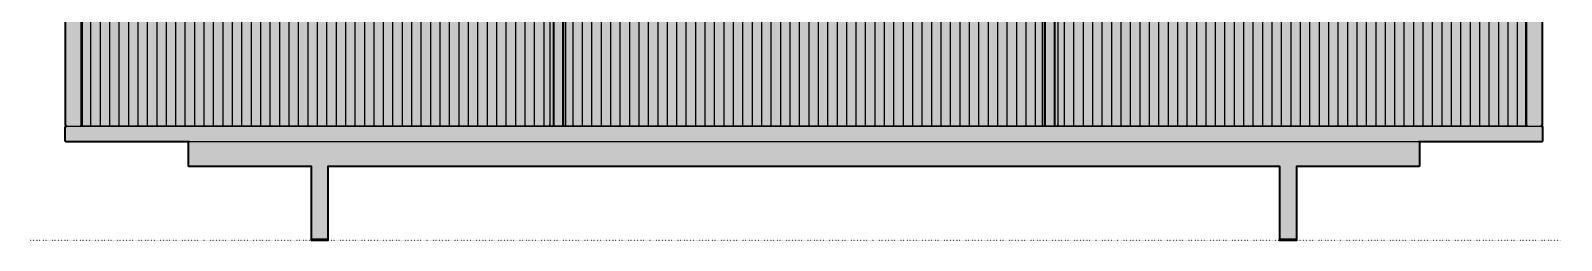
# Model space of a CAD drawing. Header units: millimetres. Extents: x 0 to 2864, y -783 to 510.
# Drawn here: x 0 to 1865, y 0 to 255 of the extents above; entities that cross this region are included whole.
import ezdxf

# ---------------------------------------------------------------- set-up
doc = ezdxf.new("R2010")
doc.units = ezdxf.units.MM
doc.linetypes.add('Dots', pattern=[1, 0, -1])
doc.layers.add('Blocks', color=7, linetype='Continuous')
doc.layers.add('Blocks$Fill', color=7, linetype='Continuous', true_color=0xffffff)
for name, color, linetype, lineweight, true_color in [('Blocks$Inner', 7, 'Continuous', 25, 0x007f00), ('Blocks$Outline', 7, 'Continuous', 35, 0xff3f3f), ('Groud', 7, 'Dots', 25, 0x243775)]:
    doc.layers.add(name, color=color, linetype=linetype, lineweight=lineweight, true_color=true_color)

# ---------------------------------------------------------------- blocks, each defined once
blk = doc.blocks.new('Colour Floor Cabinet L w. glass door Front')
at = {"layer": 'Blocks$Fill'}
blk.add_hatch(color=256, dxfattribs=at).paths.add_polyline_path([(362.2, 1.4), (362.2, 1.4), (362.2, 1.4), (362.2, 1.4), (362.2, 1.4), (362.2, 1.4), (362.2, 1.4), (362.2, 1.4), (362.2, 1.4), (362.2, 1.4), (362.2, 1.4), (362.2, 1.4), (362.2, 1.4), (362.2, 1.4), (362.2, 1.4), (362.2, 1.4), (362.2, 1.4), (362.2, 1.4), (362.2, 1.4), (362.2, 1.4), (362.2, 1.4), (362.2, 1.4), (362.2, 1.4), (362.2, 1.4), (362.2, 1.4), (362.2, 1.4), (362.2, 1.4), (362.2, 1.4), (362.2, 1.4), (362.2, 1.4), (362.2, 1.4), (362.2, 1.4), (362.2, 1.4), (362.2, 1.4), (362.2, 1.4), (362.2, 1.4), (362.2, 1.4), (362.2, 1.4), (362.2, 1.4), (362.2, 1.4), (362.2, 1.4), (362.2, 1.4), (362.2, 1.3), (362.2, -0.1), (360.2, -0.1), (342.2, -0.1), (342.2, 1.3), (342.2, 1.4), (342.2, 1.4), (342.2, 1.4), (342.2, 1.4), (342.2, 1.4), (342.2, 1.4), (342.2, 1.4), (342.2, 1.4), (342.2, 1.4), (342.2, 1.4), (342.2, 1.4), (342.2, 1.4), (342.2, 1.4), (342.2, 1.4), (342.2, 1.4), (342.2, 1.4), (342.2, 1.4), (342.2, 1.4), (342.2, 1.4), (342.2, 1.4), (342.2, 1.4), (342.2, 1.4), (342.2, 1.4), (342.2, 1.4), (342.2, 1.4), (342.2, 1.4), (342.2, 1.4), (342.2, 1.4), (342.2, 1.4), (342.2, 1.4), (342.2, 1.4), (342.2, 1.4), (342.2, 1.4), (342.2, 1.4), (342.2, 1.4), (342.2, 1.4), (342.2, 1.4), (342.2, 1.4), (342.2, 1.4), (342.2, 89.9), (193.2, 89.9), (193.2, 89.9), (193.1, 89.9), (193.1, 89.9), (193.1, 89.9), (193, 89.9), (193, 89.9), (193, 89.9), (192.9, 89.9), (192.9, 89.9), (192.9, 90), (192.8, 90), (192.8, 90), (192.8, 90), (192.7, 90), (192.7, 90), (192.7, 90), (192.7, 90.1), (192.6, 90.1), (192.6, 90.1), (192.6, 90.1), (192.5, 90.1), (192.5, 90.2), (192.5, 90.2), (192.5, 90.2), (192.5, 90.2), (192.4, 90.3), (192.4, 90.3), (192.4, 90.3), (192.4, 90.4), (192.4, 90.4), (192.3, 90.4), (192.3, 90.4), (192.3, 90.5), (192.3, 90.5), (192.3, 90.5), (192.3, 90.6), (192.3, 90.6), (192.2, 90.6), (192.2, 90.7), (192.2, 90.7), (192.2, 90.7), (192.2, 90.8), (192.2, 90.8), (192.2, 90.8), (192.2, 90.9), (192.2, 90.9), (192.2, 118.9), (192.2, 119), (192.2, 119), (192.2, 119), (192.2, 119.1), (192.2, 119.1), (192.2, 119.1), (192.2, 119.2), (192.3, 119.2), (192.3, 119.2), (192.3, 119.3), (192.3, 119.3), (192.3, 119.3), (192.3, 119.4), (192.3, 119.4), (192.4, 119.4), (192.4, 119.4), (192.4, 119.5), (192.4, 119.5), (192.4, 119.5), (192.5, 119.6), (192.5, 119.6), (192.5, 119.6), (192.5, 119.6), (192.5, 119.7), (192.6, 119.7), (192.6, 119.7), (192.6, 119.7), (192.7, 119.7), (192.7, 119.8), (192.7, 119.8), (192.7, 119.8), (192.8, 119.8), (192.8, 119.8), (192.8, 119.8), (192.9, 119.8), (192.9, 119.9), (192.9, 119.9), (193, 119.9), (193, 119.9), (193, 119.9), (193.1, 119.9), (193.1, 119.9), (193.1, 119.9), (193.2, 119.9), (43.7, 119.9), (43.6, 119.9), (43.6, 119.9), (43.5, 119.9), (43.5, 119.9), (43.4, 119.9), (43.4, 119.9), (43.3, 120), (43.3, 120), (43.2, 120), (43.2, 120), (43.1, 120), (43.1, 120), (43, 120.1), (43, 120.1), (42.9, 120.1), (42.9, 120.1), (42.8, 120.2), (42.8, 120.2), (42.8, 120.2), (42.7, 120.3), (42.7, 120.3), (42.6, 120.3), (42.6, 120.4), (42.6, 120.4), (42.5, 120.5), (42.5, 120.5), (42.5, 120.5), (42.5, 120.6), (42.4, 120.6), (42.4, 120.7), (42.4, 120.7), (42.4, 120.8), (42.3, 120.8), (42.3, 120.8), (42.3, 120.9), (42.3, 120.9), (42.3, 121), (42.2, 121), (42.2, 121.1), (42.2, 121.1), (42.2, 121.2), (42.2, 121.2), (42.2, 121.3), (42.2, 121.3), (42.2, 121.4), (42.2, 137.5), (42.2, 137.5), (42.2, 137.6), (42.2, 137.6), (42.2, 137.7), (42.2, 137.7), (42.2, 137.8), (42.3, 137.8), (42.3, 137.9), (42.3, 137.9), (42.3, 138), (42.3, 138), (42.4, 138), (42.4, 138.1), (42.4, 138.1), (42.4, 138.2), (42.5, 138.2), (42.5, 138.3), (42.5, 138.3), (42.5, 138.3), (42.6, 138.4), (42.6, 138.4), (42.6, 138.5), (42.7, 138.5), (42.7, 138.5), (42.8, 138.6), (42.8, 138.6), (42.8, 138.6), (42.9, 138.7), (42.9, 138.7), (43, 138.7), (43, 138.7), (43.1, 138.8), (43.1, 138.8), (43.2, 138.8), (43.2, 138.8), (43.3, 138.8), (43.3, 138.8), (43.4, 138.9), (43.4, 138.9), (43.5, 138.9), (43.5, 138.9), (43.6, 138.9), (43.6, 138.9), (43.7, 138.9), (43.7, 138.9), (44.2, 138.9), (44.1, 138.9), (44, 138.9), (44, 138.9), (43.9, 138.9), (43.9, 138.9), (43.8, 139), (43.8, 139), (43.7, 139), (43.7, 139), (43.6, 139), (43.6, 139), (43.5, 139.1), (43.5, 139.1), (43.4, 139.1), (43.4, 139.1), (43.3, 139.2), (43.3, 139.2), (43.3, 139.2), (43.2, 139.3), (43.2, 139.3), (43.1, 139.3), (43.1, 139.4), (43.1, 139.4), (43, 139.5), (43, 139.5), (43, 139.5), (43, 139.6), (42.9, 139.6), (42.9, 139.7), (42.9, 139.7), (42.9, 139.8), (42.8, 139.8), (42.8, 139.8), (42.8, 139.9), (42.8, 139.9), (42.8, 140), (42.7, 140), (42.7, 140.1), (42.7, 140.1), (42.7, 140.2), (42.7, 140.2), (42.7, 140.3), (42.7, 140.3), (42.7, 140.4), (42.7, 489.5), (42.7, 489.5), (42.7, 489.6), (42.7, 489.6), (42.7, 489.7), (42.7, 489.7), (42.8, 489.8), (42.8, 489.8), (42.8, 489.9), (42.8, 489.9), (42.8, 490), (42.8, 490), (42.9, 490.1), (42.9, 490.1), (42.9, 490.1), (42.9, 490.2), (43, 490.2), (43, 490.3), (43, 490.3), (43.1, 490.4), (43.1, 490.4), (43.1, 490.4), (43.2, 490.5), (43.2, 490.5), (43.2, 490.5), (43.3, 490.6), (43.3, 490.6), (43.4, 490.6), (43.4, 490.7), (43.5, 490.7), (43.5, 490.7), (43.5, 490.7), (43.6, 490.8), (43.6, 490.8), (43.7, 490.8), (43.7, 490.8), (43.8, 490.8), (43.8, 490.9), (43.9, 490.9), (43.9, 490.9), (44, 490.9), (44, 490.9), (44.1, 490.9), (44.2, 490.9), (44.2, 490.9), (43.7, 490.9), (43.6, 490.9), (43.5, 490.9), (43.5, 490.9), (43.4, 490.9), (43.4, 490.9), (43.3, 491), (43.3, 491), (43.2, 491), (43.2, 491), (43.1, 491), (43.1, 491), (43, 491.1), (43, 491.1), (42.9, 491.1), (42.9, 491.1), (42.8, 491.2), (42.8, 491.2), (42.8, 491.2), (42.7, 491.3), (42.7, 491.3), (42.6, 491.3), (42.6, 491.4), (42.6, 491.4), (42.5, 491.5), (42.5, 491.5), (42.5, 491.5), (42.5, 491.6), (42.4, 491.6), (42.4, 491.7), (42.4, 491.7), (42.4, 491.8), (42.3, 491.8), (42.3, 491.8), (42.3, 491.9), (42.3, 491.9), (42.3, 492), (42.2, 492), (42.2, 492.1), (42.2, 492.1), (42.2, 492.2), (42.2, 492.2), (42.2, 492.3), (42.2, 492.3), (42.2, 492.4), (42.2, 508.5), (42.2, 508.5), (42.2, 508.6), (42.2, 508.6), (42.2, 508.7), (42.2, 508.7), (42.2, 508.8), (42.3, 508.8), (42.3, 508.9), (42.3, 508.9), (42.3, 509), (42.3, 509), (42.4, 509), (42.4, 509.1), (42.4, 509.1), (42.4, 509.2), (42.5, 509.2), (42.5, 509.3), (42.5, 509.3), (42.5, 509.3), (42.6, 509.4), (42.6, 509.4), (42.6, 509.5), (42.7, 509.5), (42.7, 509.5), (42.8, 509.6), (42.8, 509.6), (42.8, 509.6), (42.9, 509.7), (42.9, 509.7), (43, 509.7), (43, 509.7), (43.1, 509.8), (43.1, 509.8), (43.2, 509.8), (43.2, 509.8), (43.3, 509.8), (43.3, 509.8), (43.4, 509.9), (43.4, 509.9), (43.5, 509.9), (43.5, 509.9), (43.6, 509.9), (43.6, 509.9), (43.7, 509.9), (43.7, 509.9), (1840.8, 509.9), (1840.8, 509.9), (1840.9, 509.9), (1840.9, 509.9), (1841, 509.9), (1841, 509.9), (1841.1, 509.9), (1841.1, 509.8), (1841.2, 509.8), (1841.2, 509.8), (1841.3, 509.8), (1841.3, 509.8), (1841.3, 509.8), (1841.4, 509.7), (1841.4, 509.7), (1841.5, 509.7), (1841.5, 509.7), (1841.6, 509.6), (1841.6, 509.6), (1841.7, 509.6), (1841.7, 509.5), (1841.7, 509.5), (1841.8, 509.5), (1841.8, 509.4), (1841.8, 509.4), (1841.9, 509.3), (1841.9, 509.3), (1841.9, 509.3), (1842, 509.2), (1842, 509.2), (1842, 509.1), (1842, 509.1), (1842.1, 509), (1842.1, 509), (1842.1, 509), (1842.1, 508.9), (1842.1, 508.9), (1842.2, 508.8), (1842.2, 508.8), (1842.2, 508.7), (1842.2, 508.7), (1842.2, 508.6), (1842.2, 508.6), (1842.2, 508.5), (1842.2, 508.5), (1842.2, 508.4), (1842.2, 492.3), (1842.2, 492.3), (1842.2, 492.2), (1842.2, 492.2), (1842.2, 492.1), (1842.2, 492.1), (1842.2, 492), (1842.2, 492), (1842.1, 491.9), (1842.1, 491.9), (1842.1, 491.8), (1842.1, 491.8), (1842.1, 491.8), (1842, 491.7), (1842, 491.7), (1842, 491.6), (1842, 491.6), (1841.9, 491.5), (1841.9, 491.5), (1841.9, 491.5), (1841.8, 491.4), (1841.8, 491.4), (1841.8, 491.3), (1841.7, 491.3), (1841.7, 491.3), (1841.7, 491.2), (1841.6, 491.2), (1841.6, 491.2), (1841.5, 491.1), (1841.5, 491.1), (1841.4, 491.1), (1841.4, 491.1), (1841.3, 491), (1841.3, 491), (1841.3, 491), (1841.2, 491), (1841.2, 491), (1841.1, 491), (1841.1, 490.9), (1841, 490.9), (1841, 490.9), (1840.9, 490.9), (1840.9, 490.9), (1840.8, 490.9), (1840.8, 490.9), (1840.7, 490.9), (1840.3, 490.9), (1840.3, 490.9), (1840.3, 490.9), (1840.4, 490.9), (1840.4, 490.9), (1840.5, 490.9), (1840.5, 490.9), (1840.6, 490.9), (1840.6, 490.8), (1840.7, 490.8), (1840.7, 490.8), (1840.8, 490.8), (1840.8, 490.8), (1840.8, 490.8), (1840.9, 490.7), (1840.9, 490.7), (1841, 490.7), (1841, 490.7), (1841.1, 490.6), (1841.1, 490.6), (1841.2, 490.6), (1841.2, 490.5), (1841.2, 490.5), (1841.3, 490.5), (1841.3, 490.4), (1841.3, 490.4), (1841.4, 490.3), (1841.4, 490.3), (1841.4, 490.3), (1841.5, 490.2), (1841.5, 490.2), (1841.5, 490.1), (1841.5, 490.1), (1841.6, 490), (1841.6, 490), (1841.6, 490), (1841.6, 489.9), (1841.6, 489.9), (1841.7, 489.8), (1841.7, 489.8), (1841.7, 489.7), (1841.7, 489.7), (1841.7, 489.6), (1841.7, 489.6), (1841.7, 489.5), (1841.7, 489.5), (1841.7, 489.4), (1841.7, 140.3), (1841.7, 140.3), (1841.7, 140.2), (1841.7, 140.2), (1841.7, 140.1), (1841.7, 140.1), (1841.7, 140), (1841.7, 140), (1841.6, 139.9), (1841.6, 139.9), (1841.6, 139.8), (1841.6, 139.8), (1841.6, 139.8), (1841.5, 139.7), (1841.5, 139.7), (1841.5, 139.6), (1841.5, 139.6), (1841.4, 139.5), (1841.4, 139.5), (1841.4, 139.5), (1841.3, 139.4), (1841.3, 139.4), (1841.3, 139.3), (1841.2, 139.3), (1841.2, 139.3), (1841.2, 139.2), (1841.1, 139.2), (1841.1, 139.2), (1841, 139.1), (1841, 139.1), (1840.9, 139.1), (1840.9, 139.1), (1840.8, 139), (1840.8, 139), (1840.8, 139), (1840.7, 139), (1840.7, 139), (1840.6, 139), (1840.6, 138.9), (1840.5, 138.9), (1840.5, 138.9), (1840.4, 138.9), (1840.4, 138.9), (1840.3, 138.9), (1840.3, 138.9), (1840.3, 138.9), (1840.8, 138.9), (1840.9, 138.9), (1840.9, 138.9), (1841, 138.9), (1841, 138.9), (1841.1, 138.9), (1841.1, 138.8), (1841.2, 138.8), (1841.2, 138.8), (1841.3, 138.8), (1841.3, 138.8), (1841.3, 138.8), (1841.4, 138.7), (1841.4, 138.7), (1841.5, 138.7), (1841.5, 138.7), (1841.6, 138.6), (1841.6, 138.6), (1841.7, 138.6), (1841.7, 138.5), (1841.7, 138.5), (1841.8, 138.5), (1841.8, 138.4), (1841.8, 138.4), (1841.9, 138.3), (1841.9, 138.3), (1841.9, 138.3), (1842, 138.2), (1842, 138.2), (1842, 138.1), (1842, 138.1), (1842.1, 138), (1842.1, 138), (1842.1, 138), (1842.1, 137.9), (1842.1, 137.9), (1842.2, 137.8), (1842.2, 137.8), (1842.2, 137.7), (1842.2, 137.7), (1842.2, 137.6), (1842.2, 137.6), (1842.2, 137.5), (1842.2, 137.5), (1842.2, 137.4), (1842.2, 121.3), (1842.2, 121.3), (1842.2, 121.2), (1842.2, 121.2), (1842.2, 121.1), (1842.2, 121.1), (1842.2, 121), (1842.2, 121), (1842.1, 120.9), (1842.1, 120.9), (1842.1, 120.8), (1842.1, 120.8), (1842.1, 120.8), (1842, 120.7), (1842, 120.7), (1842, 120.6), (1842, 120.6), (1841.9, 120.5), (1841.9, 120.5), (1841.9, 120.5), (1841.8, 120.4), (1841.8, 120.4), (1841.8, 120.3), (1841.7, 120.3), (1841.7, 120.3), (1841.7, 120.2), (1841.6, 120.2), (1841.6, 120.2), (1841.5, 120.1), (1841.5, 120.1), (1841.4, 120.1), (1841.4, 120.1), (1841.3, 120), (1841.3, 120), (1841.3, 120), (1841.2, 120), (1841.2, 120), (1841.1, 120), (1841.1, 119.9), (1841, 119.9), (1841, 119.9), (1840.9, 119.9), (1840.9, 119.9), (1840.8, 119.9), (1840.8, 119.9), (1840.7, 119.9), (1691.2, 119.9), (1691.3, 119.9), (1691.3, 119.9), (1691.4, 119.9), (1691.4, 119.9), (1691.4, 119.9), (1691.5, 119.9), (1691.5, 119.9), (1691.5, 119.8), (1691.6, 119.8), (1691.6, 119.8), (1691.6, 119.8), (1691.7, 119.8), (1691.7, 119.8), (1691.7, 119.8), (1691.8, 119.7), (1691.8, 119.7), (1691.8, 119.7), (1691.8, 119.7), (1691.9, 119.7), (1691.9, 119.6), (1691.9, 119.6), (1691.9, 119.6), (1692, 119.6), (1692, 119.5), (1692, 119.5), (1692, 119.5), (1692, 119.4), (1692.1, 119.4), (1692.1, 119.4), (1692.1, 119.4), (1692.1, 119.3), (1692.1, 119.3), (1692.1, 119.3), (1692.1, 119.2), (1692.2, 119.2), (1692.2, 119.2), (1692.2, 119.1), (1692.2, 119.1), (1692.2, 119.1), (1692.2, 119), (1692.2, 119), (1692.2, 119), (1692.2, 118.9), (1692.2, 118.9), (1692.2, 90.9), (1692.2, 90.8), (1692.2, 90.8), (1692.2, 90.8), (1692.2, 90.7), (1692.2, 90.7), (1692.2, 90.7), (1692.2, 90.6), (1692.2, 90.6), (1692.1, 90.6), (1692.1, 90.5), (1692.1, 90.5), (1692.1, 90.5), (1692.1, 90.4), (1692.1, 90.4), (1692.1, 90.4), (1692, 90.4), (1692, 90.3), (1692, 90.3), (1692, 90.3), (1692, 90.2), (1691.9, 90.2), (1691.9, 90.2), (1691.9, 90.2), (1691.9, 90.1), (1691.8, 90.1), (1691.8, 90.1), (1691.8, 90.1), (1691.8, 90.1), (1691.7, 90), (1691.7, 90), (1691.7, 90), (1691.6, 90), (1691.6, 90), (1691.6, 90), (1691.5, 90), (1691.5, 89.9), (1691.5, 89.9), (1691.4, 89.9), (1691.4, 89.9), (1691.4, 89.9), (1691.3, 89.9), (1691.3, 89.9), (1691.3, 89.9), (1691.2, 89.9), (1691.2, 89.9), (1542.2, 89.9), (1542.2, 1.4), (1542.2, 1.4), (1542.2, 1.4), (1542.2, 1.4), (1542.2, 1.4), (1542.2, 1.4), (1542.2, 1.4), (1542.2, 1.4), (1542.2, 1.4), (1542.2, 1.4), (1542.2, 1.4), (1542.2, 1.4), (1542.2, 1.4), (1542.2, 1.4), (1542.2, 1.4), (1542.2, 1.4), (1542.2, 1.4), (1542.2, 1.4), (1542.2, 1.4), (1542.2, 1.4), (1542.2, 1.4), (1542.2, 1.4), (1542.2, 1.4), (1542.2, 1.4), (1542.2, 1.4), (1542.2, 1.4), (1542.2, 1.4), (1542.2, 1.4), (1542.2, 1.4), (1542.2, 1.4), (1542.2, 1.4), (1542.2, 1.4), (1542.2, 1.4), (1542.2, 1.4), (1542.2, 1.4), (1542.2, 1.4), (1542.2, 1.4), (1542.2, 1.4), (1542.2, 1.4), (1542.2, 1.4), (1542.2, 1.4), (1542.2, 1.4), (1542.2, 1.4), (1542.2, 1.3), (1542.2, -0.1), (1540.2, -0.1), (1522.2, -0.1), (1522.2, 1.3), (1522.2, 1.4), (1522.2, 1.4), (1522.2, 1.4), (1522.2, 1.4), (1522.2, 1.4), (1522.2, 1.4), (1522.2, 1.4), (1522.2, 1.4), (1522.2, 1.4), (1522.2, 1.4), (1522.2, 1.4), (1522.2, 1.4), (1522.2, 1.4), (1522.2, 1.4), (1522.2, 1.4), (1522.2, 1.4), (1522.2, 1.4), (1522.2, 1.4), (1522.2, 1.4), (1522.2, 1.4), (1522.2, 1.4), (1522.2, 1.4), (1522.2, 1.4), (1522.2, 1.4), (1522.2, 1.4), (1522.2, 1.4), (1522.2, 1.4), (1522.2, 1.4), (1522.2, 1.4), (1522.2, 1.4), (1522.2, 1.4), (1522.2, 1.4), (1522.2, 1.4), (1522.2, 1.4), (1522.2, 1.4), (1522.2, 1.4), (1522.2, 1.4), (1522.2, 1.4), (1522.2, 1.4), (1522.2, 89.9), (362.2, 89.9), (362.2, 1.4)], flags=0)
at = {"layer": 'Blocks$Inner'}
for p, q in [((73.1, 490.9), (73.1, 138.9)), ((84.6, 490.9), (84.6, 138.9)), ((96.1, 490.9), (96.1, 138.9)), ((107.6, 490.9), (107.6, 138.9)), ((119.1, 490.9), (119.1, 138.9)), ((130.6, 490.9), (130.6, 138.9)), ((142.1, 490.9), (142.1, 138.9)), ((153.6, 490.9), (153.6, 138.9)), ((165.1, 490.9), (165.1, 138.9)), ((176.6, 490.9), (176.6, 138.9)), ((188.1, 490.9), (188.1, 138.9)), ((199.6, 490.9), (199.6, 138.9)), ((211.1, 490.9), (211.1, 138.9)), ((222.6, 490.9), (222.6, 138.9)), ((234.1, 490.9), (234.1, 138.9)), ((245.6, 490.9), (245.6, 138.9)), ((257.1, 490.9), (257.1, 138.9)), ((268.6, 490.9), (268.6, 138.9)), ((280.1, 490.9), (280.1, 138.9)), ((291.6, 490.9), (291.6, 138.9)), ((303.1, 490.9), (303.1, 138.9)), ((314.6, 490.9), (314.6, 138.9)), ((326.1, 490.9), (326.1, 138.9)), ((337.6, 490.9), (337.6, 138.9)), ((349.1, 490.9), (349.1, 138.9)), ((360.6, 490.9), (360.6, 138.9)), ((372.1, 490.9), (372.1, 138.9)), ((383.6, 490.9), (383.6, 138.9)), ((395.1, 490.9), (395.1, 138.9)), ((406.6, 490.9), (406.6, 138.9)), ((418.1, 490.9), (418.1, 138.9)), ((429.6, 490.9), (429.6, 138.9)), ((441.1, 490.9), (441.1, 138.9)), ((452.6, 490.9), (452.6, 138.9)), ((464.1, 490.9), (464.1, 138.9)), ((475.6, 490.9), (475.6, 138.9)), ((487.1, 490.9), (487.1, 138.9)), ((498.6, 490.9), (498.6, 138.9)), ((510.1, 490.9), (510.1, 138.9)), ((521.6, 490.9), (521.6, 138.9)), ((533.1, 490.9), (533.1, 138.9)), ((544.6, 490.9), (544.6, 138.9)), ((556.1, 490.9), (556.1, 138.9)), ((567.6, 490.9), (567.6, 138.9)), ((579.1, 490.9), (579.1, 138.9)), ((590.6, 490.9), (590.6, 138.9)), ((602.1, 490.9), (602.1, 138.9)), ((613.6, 490.9), (613.6, 138.9)), ((625.1, 490.9), (625.1, 138.9)), ((632.7, 488.9), (632.7, 140.9)), ((636.6, 490.9), (636.6, 138.9)), ((637.5, 490.9), (637.5, 138.9)), ((648.1, 490.9), (648.1, 138.9)), ((649, 490.9), (649, 138.9)), ((660.5, 490.9), (660.5, 138.9)), ((672, 490.9), (672, 138.9)), ((683.5, 490.9), (683.5, 138.9)), ((695, 490.9), (695, 138.9)), ((706.5, 490.9), (706.5, 138.9)), ((718, 490.9), (718, 138.9)), ((729.5, 490.9), (729.5, 138.9)), ((741, 490.9), (741, 138.9)), ((752.5, 490.9), (752.5, 138.9)), ((764, 490.9), (764, 138.9)), ((775.5, 490.9), (775.5, 138.9)), ((787, 490.9), (787, 138.9)), ((798.5, 490.9), (798.5, 138.9)), ((810, 490.9), (810, 138.9)), ((821.5, 490.9), (821.5, 138.9)), ((833, 490.9), (833, 138.9)), ((844.5, 490.9), (844.5, 138.9)), ((856, 490.9), (856, 138.9)), ((867.5, 490.9), (867.5, 138.9)), ((879, 490.9), (879, 138.9)), ((890.5, 490.9), (890.5, 138.9)), ((902, 490.9), (902, 138.9)), ((913.5, 490.9), (913.5, 138.9)), ((925, 490.9), (925, 138.9)), ((936.5, 490.9), (936.5, 138.9)), ((948, 490.9), (948, 138.9)), ((959.5, 490.9), (959.5, 138.9)), ((971, 490.9), (971, 138.9)), ((982.5, 490.9), (982.5, 138.9)), ((994, 490.9), (994, 138.9)), ((1005.5, 490.9), (1005.5, 138.9)), ((1017, 490.9), (1017, 138.9)), ((1028.5, 490.9), (1028.5, 138.9)), ((1040, 490.9), (1040, 138.9)), ((1051.5, 490.9), (1051.5, 138.9)), ((1063, 490.9), (1063, 138.9)), ((1074.5, 490.9), (1074.5, 138.9)), ((1086, 490.9), (1086, 138.9)), ((1097.5, 490.9), (1097.5, 138.9)), ((1109, 490.9), (1109, 138.9)), ((1120.5, 490.9), (1120.5, 138.9)), ((1132, 490.9), (1132, 138.9)), ((1143.5, 490.9), (1143.5, 138.9)), ((1155, 490.9), (1155, 138.9)), ((1166.5, 490.9), (1166.5, 138.9)), ((1178, 490.9), (1178, 138.9)), ((1189.5, 490.9), (1189.5, 138.9)), ((1201, 490.9), (1201, 138.9)), ((1212.5, 490.9), (1212.5, 138.9)), ((1224, 490.9), (1224, 138.9)), ((1235.5, 490.9), (1235.5, 138.9)), ((1236.3, 490.9), (1236.3, 138.9)), ((1247, 490.9), (1247, 138.9)), ((1247.8, 490.9), (1247.8, 138.9)), ((1251.7, 488.9), (1251.7, 140.9)), ((1259.3, 490.9), (1259.3, 138.9)), ((1270.8, 490.9), (1270.8, 138.9)), ((1282.3, 490.9), (1282.3, 138.9)), ((1293.8, 490.9), (1293.8, 138.9)), ((1305.3, 490.9), (1305.3, 138.9)), ((1316.8, 490.9), (1316.8, 138.9)), ((1328.3, 490.9), (1328.3, 138.9)), ((1339.8, 490.9), (1339.8, 138.9)), ((1351.3, 490.9), (1351.3, 138.9)), ((1362.8, 490.9), (1362.8, 138.9)), ((1374.3, 490.9), (1374.3, 138.9)), ((1385.8, 490.9), (1385.8, 138.9)), ((1397.3, 490.9), (1397.3, 138.9)), ((1408.8, 490.9), (1408.8, 138.9)), ((1420.3, 490.9), (1420.3, 138.9)), ((1431.8, 490.9), (1431.8, 138.9)), ((1443.3, 490.9), (1443.3, 138.9)), ((1454.8, 490.9), (1454.8, 138.9)), ((1466.3, 490.9), (1466.3, 138.9)), ((1477.8, 490.9), (1477.8, 138.9)), ((1489.3, 490.9), (1489.3, 138.9)), ((1500.8, 490.9), (1500.8, 138.9)), ((1512.3, 490.9), (1512.3, 138.9)), ((1523.8, 490.9), (1523.8, 138.9)), ((1535.3, 490.9), (1535.3, 138.9)), ((1546.8, 490.9), (1546.8, 138.9)), ((1558.3, 490.9), (1558.3, 138.9)), ((1569.8, 490.9), (1569.8, 138.9)), ((1581.3, 490.9), (1581.3, 138.9)), ((1592.8, 490.9), (1592.8, 138.9)), ((1604.3, 490.9), (1604.3, 138.9)), ((1615.8, 490.9), (1615.8, 138.9)), ((1627.3, 490.9), (1627.3, 138.9)), ((1638.8, 490.9), (1638.8, 138.9)), ((1650.3, 490.9), (1650.3, 138.9)), ((1661.8, 490.9), (1661.8, 138.9)), ((1673.3, 490.9), (1673.3, 138.9)), ((1684.8, 490.9), (1684.8, 138.9)), ((1696.3, 490.9), (1696.3, 138.9)), ((1707.8, 490.9), (1707.8, 138.9)), ((1719.3, 490.9), (1719.3, 138.9)), ((1730.8, 490.9), (1730.8, 138.9)), ((1742.3, 490.9), (1742.3, 138.9)), ((1753.8, 490.9), (1753.8, 138.9)), ((1765.3, 490.9), (1765.3, 138.9)), ((1776.8, 490.9), (1776.8, 138.9)), ((1788.3, 490.9), (1788.3, 138.9)), ((1799.8, 490.9), (1799.8, 138.9)), ((1811.3, 490.9), (1811.3, 138.9)), ((61.7, 138.9), (61.7, 140.4))]:
    blk.add_line(p, q, dxfattribs=at)
for points in [[(44.2, 138.9), (44.2, 138.9), (44.1, 138.9), (44.1, 138.9), (44, 138.9), (44, 138.9), (43.9, 138.9), (43.9, 138.9), (43.8, 139), (43.8, 139), (43.7, 139), (43.7, 139), (43.6, 139), (43.6, 139), (43.5, 139.1), (43.5, 139.1), (43.4, 139.1), (43.4, 139.1), (43.3, 139.2), (43.3, 139.2), (43.3, 139.2), (43.2, 139.3), (43.2, 139.3), (43.1, 139.3), (43.1, 139.4), (43.1, 139.4), (43, 139.5), (43, 139.5), (43, 139.5), (43, 139.6), (42.9, 139.6), (42.9, 139.7), (42.9, 139.7), (42.9, 139.8), (42.8, 139.8), (42.8, 139.8), (42.8, 139.9), (42.8, 139.9), (42.8, 140), (42.7, 140), (42.7, 140.1), (42.7, 140.1), (42.7, 140.2), (42.7, 140.2), (42.7, 140.3), (42.7, 140.3), (42.7, 140.4), (42.7, 489.4)], [(1822.7, 489.4), (1822.7, 138.9)], [(1822.3, 138.9), (1822.4, 139.1), (1822.4, 139.2), (1822.5, 139.4), (1822.5, 139.5), (1822.6, 139.7), (1822.6, 139.9), (1822.6, 140), (1822.7, 140.2), (1822.7, 140.4), (1822.7, 140.6), (1822.7, 140.7), (1822.7, 140.9), (1822.7, 140.7), (1822.7, 140.6), (1822.7, 140.4), (1822.7, 140.2), (1822.6, 140), (1822.6, 139.9), (1822.6, 139.7), (1822.5, 139.5), (1822.5, 139.4), (1822.4, 139.2), (1822.4, 139.1), (1822.3, 138.9), (62.1, 138.9), (62.1, 139.1), (62, 139.2), (61.9, 139.4), (61.9, 139.5), (61.8, 139.7), (61.8, 139.9), (61.8, 140), (61.8, 140.2), (61.7, 140.4), (61.7, 140.6), (61.7, 140.7), (61.7, 140.9), (61.7, 489.4)], [(61.7, 489.4), (61.7, 140.4), (61.7, 140.3), (61.7, 140.3), (61.7, 140.2), (61.7, 140.2), (61.7, 140.1), (61.7, 140.1), (61.7, 140), (61.7, 140), (61.6, 139.9), (61.6, 139.9), (61.6, 139.8), (61.6, 139.8), (61.6, 139.8), (61.5, 139.7), (61.5, 139.7), (61.5, 139.6), (61.5, 139.6), (61.4, 139.5), (61.4, 139.5), (61.4, 139.5), (61.3, 139.4), (61.3, 139.4), (61.3, 139.3), (61.2, 139.3), (61.2, 139.3), (61.2, 139.2), (61.1, 139.2), (61.1, 139.2), (61, 139.1), (61, 139.1), (60.9, 139.1), (60.9, 139.1), (60.8, 139), (60.8, 139), (60.8, 139), (60.7, 139), (60.7, 139), (60.6, 139), (60.6, 138.9), (60.5, 138.9), (60.5, 138.9), (60.4, 138.9), (60.4, 138.9), (60.3, 138.9), (60.3, 138.9), (60.2, 138.9)], [(651.7, 488.9), (651.7, 140.9), (651.7, 140.7), (651.7, 140.6), (651.7, 140.4), (651.7, 140.2), (651.6, 140), (651.6, 139.9), (651.6, 139.7), (651.5, 139.5), (651.5, 139.4), (651.4, 139.2), (651.4, 139.1), (651.3, 138.9), (651.4, 139.1), (651.4, 139.2), (651.5, 139.4), (651.5, 139.5), (651.6, 139.7), (651.6, 139.9), (651.6, 140), (651.7, 140.2), (651.7, 140.4), (651.7, 140.6), (651.7, 140.7), (651.7, 140.9)], [(1232.7, 488.9), (1232.7, 140.9), (1232.7, 140.7), (1232.7, 140.6), (1232.7, 140.4), (1232.8, 140.2), (1232.8, 140), (1232.8, 139.9), (1232.9, 139.7), (1232.9, 139.5), (1232.9, 139.4), (1233, 139.2), (1233.1, 139.1), (1233.1, 138.9), (1233.1, 139.1), (1233, 139.2), (1232.9, 139.4), (1232.9, 139.5), (1232.9, 139.7), (1232.8, 139.9), (1232.8, 140), (1232.8, 140.2), (1232.7, 140.4), (1232.7, 140.6), (1232.7, 140.7), (1232.7, 140.9)], [(1824.2, 138.9), (1824.2, 138.9), (1824.1, 138.9), (1824.1, 138.9), (1824, 138.9), (1824, 138.9), (1823.9, 138.9), (1823.9, 138.9), (1823.8, 139), (1823.8, 139), (1823.7, 139), (1823.7, 139), (1823.6, 139), (1823.6, 139), (1823.5, 139.1), (1823.5, 139.1), (1823.4, 139.1), (1823.4, 139.1), (1823.3, 139.2), (1823.3, 139.2), (1823.3, 139.2), (1823.2, 139.3), (1823.2, 139.3), (1823.1, 139.3), (1823.1, 139.4), (1823.1, 139.4), (1823, 139.5), (1823, 139.5), (1823, 139.5), (1823, 139.6), (1822.9, 139.6), (1822.9, 139.7), (1822.9, 139.7), (1822.9, 139.8), (1822.8, 139.8), (1822.8, 139.8), (1822.8, 139.9), (1822.8, 139.9), (1822.8, 140), (1822.7, 140), (1822.7, 140.1), (1822.7, 140.1), (1822.7, 140.2), (1822.7, 140.2), (1822.7, 140.3), (1822.7, 140.3), (1822.7, 140.4), (1822.7, 489.4)], [(1841.7, 489.4), (1841.7, 140.4), (1841.7, 140.3), (1841.7, 140.3), (1841.7, 140.2), (1841.7, 140.2), (1841.7, 140.1), (1841.7, 140.1), (1841.7, 140), (1841.7, 140), (1841.6, 139.9), (1841.6, 139.9), (1841.6, 139.8), (1841.6, 139.8), (1841.6, 139.8), (1841.5, 139.7), (1841.5, 139.7), (1841.5, 139.6), (1841.5, 139.6), (1841.4, 139.5), (1841.4, 139.5), (1841.4, 139.5), (1841.3, 139.4), (1841.3, 139.4), (1841.3, 139.3), (1841.2, 139.3), (1841.2, 139.3), (1841.2, 139.2), (1841.1, 139.2), (1841.1, 139.2), (1841, 139.1), (1841, 139.1), (1840.9, 139.1), (1840.9, 139.1), (1840.8, 139), (1840.8, 139), (1840.8, 139), (1840.7, 139), (1840.7, 139), (1840.6, 139), (1840.6, 138.9), (1840.5, 138.9), (1840.5, 138.9), (1840.4, 138.9), (1840.4, 138.9), (1840.3, 138.9), (1840.3, 138.9), (1840.2, 138.9)], [(62.1, 138.9), (62.1, 139.1), (62, 139.2), (61.9, 139.4), (61.9, 139.5), (61.8, 139.7), (61.8, 139.9), (61.8, 140), (61.8, 140.2), (61.7, 140.4), (61.7, 140.6), (61.7, 140.7), (61.7, 140.9)], [(1691.2, 119.9), (1691.2, 119.9), (1691.3, 119.9), (1691.3, 119.9), (1691.3, 119.9), (1691.4, 119.9), (1691.4, 119.9), (1691.4, 119.9), (1691.5, 119.9), (1691.5, 119.9), (1691.5, 119.8), (1691.6, 119.8), (1691.6, 119.8), (1691.6, 119.8), (1691.7, 119.8), (1691.7, 119.8), (1691.7, 119.8), (1691.8, 119.7), (1691.8, 119.7), (1691.8, 119.7), (1691.8, 119.7), (1691.9, 119.7), (1691.9, 119.6), (1691.9, 119.6), (1691.9, 119.6), (1692, 119.6), (1692, 119.5), (1692, 119.5), (1692, 119.5), (1692, 119.4), (1692.1, 119.4), (1692.1, 119.4), (1692.1, 119.4), (1692.1, 119.3), (1692.1, 119.3), (1692.1, 119.3), (1692.1, 119.2), (1692.2, 119.2), (1692.2, 119.2), (1692.2, 119.1), (1692.2, 119.1), (1692.2, 119.1), (1692.2, 119), (1692.2, 119), (1692.2, 119), (1692.2, 118.9), (1692.2, 118.9), (1692.2, 117.9), (1692.2, 91.9), (1692.2, 90.9), (1692.2, 90.9), (1692.2, 90.8), (1692.2, 90.8), (1692.2, 90.8), (1692.2, 90.7), (1692.2, 90.7), (1692.2, 90.7), (1692.2, 90.6), (1692.2, 90.6), (1692.1, 90.6), (1692.1, 90.5), (1692.1, 90.5), (1692.1, 90.5), (1692.1, 90.4), (1692.1, 90.4), (1692.1, 90.4), (1692, 90.4), (1692, 90.3), (1692, 90.3), (1692, 90.3), (1692, 90.2), (1691.9, 90.2), (1691.9, 90.2), (1691.9, 90.2), (1691.9, 90.1), (1691.8, 90.1), (1691.8, 90.1), (1691.8, 90.1), (1691.8, 90.1), (1691.7, 90), (1691.7, 90), (1691.7, 90), (1691.6, 90), (1691.6, 90), (1691.6, 90), (1691.5, 90), (1691.5, 89.9), (1691.5, 89.9), (1691.4, 89.9), (1691.4, 89.9), (1691.4, 89.9), (1691.3, 89.9), (1691.3, 89.9), (1691.3, 89.9), (1691.2, 89.9), (1691.2, 89.9), (1542.2, 89.9), (1542.2, 1.4), (1540.2, 1.4), (1524.2, 1.4), (1522.2, 1.4), (1522.2, 89.9), (362.2, 89.9), (362.2, 1.4), (360.2, 1.4), (344.2, 1.4), (342.2, 1.4), (342.2, 89.9), (193.2, 89.9), (193.2, 89.9), (193.1, 89.9), (193.1, 89.9), (193.1, 89.9), (193, 89.9), (193, 89.9), (193, 89.9), (192.9, 89.9), (192.9, 89.9), (192.9, 90), (192.8, 90), (192.8, 90), (192.8, 90), (192.7, 90), (192.7, 90), (192.7, 90), (192.7, 90.1), (192.6, 90.1), (192.6, 90.1), (192.6, 90.1), (192.5, 90.1), (192.5, 90.2), (192.5, 90.2), (192.5, 90.2), (192.5, 90.2), (192.4, 90.3), (192.4, 90.3), (192.4, 90.3), (192.4, 90.4), (192.4, 90.4), (192.3, 90.4), (192.3, 90.4), (192.3, 90.5), (192.3, 90.5), (192.3, 90.5), (192.3, 90.6), (192.3, 90.6), (192.2, 90.6), (192.2, 90.7), (192.2, 90.7), (192.2, 90.7), (192.2, 90.8), (192.2, 90.8), (192.2, 90.8), (192.2, 90.9), (192.2, 90.9), (192.2, 91.9), (192.2, 117.9), (192.2, 118.9), (192.2, 118.9), (192.2, 119), (192.2, 119), (192.2, 119), (192.2, 119.1), (192.2, 119.1), (192.2, 119.1), (192.2, 119.2), (192.3, 119.2), (192.3, 119.2), (192.3, 119.3), (192.3, 119.3), (192.3, 119.3), (192.3, 119.4), (192.3, 119.4), (192.4, 119.4), (192.4, 119.4), (192.4, 119.5), (192.4, 119.5), (192.4, 119.5), (192.5, 119.6), (192.5, 119.6), (192.5, 119.6), (192.5, 119.6), (192.5, 119.7), (192.6, 119.7), (192.6, 119.7), (192.6, 119.7), (192.7, 119.7), (192.7, 119.8), (192.7, 119.8), (192.7, 119.8), (192.8, 119.8), (192.8, 119.8), (192.8, 119.8), (192.9, 119.8), (192.9, 119.9), (192.9, 119.9), (193, 119.9), (193, 119.9), (193, 119.9), (193.1, 119.9), (193.1, 119.9), (193.1, 119.9), (193.2, 119.9), (193.2, 119.9)], [(342.3, 1.4), (342.3, 1.4), (342.3, 1.4), (342.3, 1.4), (342.2, 1.4), (342.2, 1.4), (342.2, 1.4), (342.2, 1.4), (342.2, 1.4), (342.2, 1.4), (342.2, 1.4), (342.2, 1.4), (342.2, 1.4), (342.2, 1.4), (342.2, 1.4), (342.2, 1.4), (342.2, 1.4), (342.2, 1.4), (342.2, 1.4), (342.2, 1.4), (342.2, 1.4), (342.2, 1.4), (342.2, 1.4), (342.2, 1.4), (342.2, 1.4), (342.2, 1.4), (342.2, 1.4), (342.2, 1.4), (342.2, 1.4), (342.2, 1.4), (342.2, 1.4), (342.2, 1.4), (342.2, 1.4), (342.2, 1.4), (342.2, 1.4), (342.2, 1.4), (342.2, 1.4), (342.2, 1.4), (342.2, 1.4), (342.2, 1.4), (342.2, 1.4), (342.2, 1.4), (342.2, 1.4), (342.2, 1.4), (342.2, 1.4), (342.2, 1.4), (342.2, 1.3), (342.2, -0.1), (344.2, -0.1), (360.2, -0.1), (362.2, -0.1), (362.2, 1.3), (362.2, 1.4), (362.2, 1.4), (362.2, 1.4), (362.2, 1.4), (362.2, 1.4), (362.2, 1.4), (362.2, 1.4), (362.2, 1.4), (362.2, 1.4), (362.2, 1.4), (362.2, 1.4), (362.2, 1.4), (362.2, 1.4), (362.2, 1.4), (362.2, 1.4), (362.2, 1.4), (362.2, 1.4), (362.2, 1.4), (362.2, 1.4), (362.2, 1.4), (362.2, 1.4), (362.2, 1.4), (362.2, 1.4), (362.2, 1.4), (362.2, 1.4), (362.2, 1.4), (362.2, 1.4), (362.2, 1.4), (362.2, 1.4), (362.2, 1.4), (362.2, 1.4), (362.2, 1.4), (362.2, 1.4), (362.2, 1.4), (362.2, 1.4), (362.2, 1.4), (362.2, 1.4), (362.2, 1.4), (362.2, 1.4), (362.2, 1.4), (362.2, 1.4), (362.2, 1.4), (362.2, 1.4), (362.2, 1.4), (362.2, 1.4), (362.2, 1.4)], [(1522.3, 1.4), (1522.3, 1.4), (1522.3, 1.4), (1522.3, 1.4), (1522.2, 1.4), (1522.2, 1.4), (1522.2, 1.4), (1522.2, 1.4), (1522.2, 1.4), (1522.2, 1.4), (1522.2, 1.4), (1522.2, 1.4), (1522.2, 1.4), (1522.2, 1.4), (1522.2, 1.4), (1522.2, 1.4), (1522.2, 1.4), (1522.2, 1.4), (1522.2, 1.4), (1522.2, 1.4), (1522.2, 1.4), (1522.2, 1.4), (1522.2, 1.4), (1522.2, 1.4), (1522.2, 1.4), (1522.2, 1.4), (1522.2, 1.4), (1522.2, 1.4), (1522.2, 1.4), (1522.2, 1.4), (1522.2, 1.4), (1522.2, 1.4), (1522.2, 1.4), (1522.2, 1.4), (1522.2, 1.4), (1522.2, 1.4), (1522.2, 1.4), (1522.2, 1.4), (1522.2, 1.4), (1522.2, 1.4), (1522.2, 1.4), (1522.2, 1.4), (1522.2, 1.4), (1522.2, 1.4), (1522.2, 1.4), (1522.2, 1.4), (1522.2, 1.3), (1522.2, -0.1), (1524.2, -0.1), (1540.2, -0.1), (1542.2, -0.1), (1542.2, 1.3), (1542.2, 1.4), (1542.2, 1.4), (1542.2, 1.4), (1542.2, 1.4), (1542.2, 1.4), (1542.2, 1.4), (1542.2, 1.4), (1542.2, 1.4), (1542.2, 1.4), (1542.2, 1.4), (1542.2, 1.4), (1542.2, 1.4), (1542.2, 1.4), (1542.2, 1.4), (1542.2, 1.4), (1542.2, 1.4), (1542.2, 1.4), (1542.2, 1.4), (1542.2, 1.4), (1542.2, 1.4), (1542.2, 1.4), (1542.2, 1.4), (1542.2, 1.4), (1542.2, 1.4), (1542.2, 1.4), (1542.2, 1.4), (1542.2, 1.4), (1542.2, 1.4), (1542.2, 1.4), (1542.2, 1.4), (1542.2, 1.4), (1542.2, 1.4), (1542.2, 1.4), (1542.2, 1.4), (1542.2, 1.4), (1542.2, 1.4), (1542.2, 1.4), (1542.2, 1.4), (1542.2, 1.4), (1542.2, 1.4), (1542.2, 1.4), (1542.2, 1.4), (1542.2, 1.4), (1542.2, 1.4), (1542.2, 1.4), (1542.2, 1.4)]]:
    blk.add_lwpolyline(points, dxfattribs=at)
for points in [[(63.1, 138.9), (63, 139.1), (62.9, 139.3), (62.9, 139.5), (62.9, 139.7), (62.8, 139.9), (62.8, 140.1), (62.8, 140.3), (62.7, 140.5), (62.7, 140.7), (62.7, 140.9), (62.7, 490.9), (62.7, 140.9), (62.7, 140.7), (62.7, 140.5), (62.8, 140.3), (62.8, 140.1), (62.8, 139.9), (62.9, 139.7), (62.9, 139.5), (62.9, 139.3), (63, 139.1)], [(62.7, 140.7), (62.7, 140.5), (62.8, 140.3), (62.8, 140.1), (62.8, 139.9), (62.9, 139.7), (62.9, 139.5), (62.9, 139.3), (63, 139.1), (63.1, 138.9), (63, 139.1), (62.9, 139.3), (62.9, 139.5), (62.9, 139.7), (62.8, 139.9), (62.8, 140.1), (62.8, 140.3), (62.7, 140.5), (62.7, 140.7), (62.7, 140.9), (62.7, 490.9), (62.7, 140.9)], [(651.7, 138.9), (651.7, 490.9), (632.7, 490.9), (632.7, 138.9)], [(1232.7, 138.9), (1232.7, 490.9), (1251.7, 490.9), (1251.7, 138.9)], [(1821.7, 140.7), (1821.7, 140.5), (1821.7, 140.3), (1821.6, 140.1), (1821.6, 139.9), (1821.6, 139.7), (1821.5, 139.5), (1821.5, 139.3), (1821.4, 139.1), (1821.3, 138.9), (1821.4, 139.1), (1821.5, 139.3), (1821.5, 139.5), (1821.6, 139.7), (1821.6, 139.9), (1821.6, 140.1), (1821.7, 140.3), (1821.7, 140.5), (1821.7, 140.7), (1821.7, 140.9), (1821.7, 490.9), (1821.7, 140.9)], [(1840.8, 138.9), (1840.8, 138.9), (1840.9, 138.9), (1840.9, 138.9), (1841, 138.9), (1841, 138.9), (1841.1, 138.9), (1841.1, 138.8), (1841.2, 138.8), (1841.2, 138.8), (1841.3, 138.8), (1841.3, 138.8), (1841.3, 138.8), (1841.4, 138.7), (1841.4, 138.7), (1841.5, 138.7), (1841.5, 138.7), (1841.6, 138.6), (1841.6, 138.6), (1841.7, 138.6), (1841.7, 138.5), (1841.7, 138.5), (1841.8, 138.5), (1841.8, 138.4), (1841.8, 138.4), (1841.9, 138.3), (1841.9, 138.3), (1841.9, 138.3), (1842, 138.2), (1842, 138.2), (1842, 138.1), (1842, 138.1), (1842.1, 138), (1842.1, 138), (1842.1, 138), (1842.1, 137.9), (1842.1, 137.9), (1842.2, 137.8), (1842.2, 137.8), (1842.2, 137.7), (1842.2, 137.7), (1842.2, 137.6), (1842.2, 137.6), (1842.2, 137.5), (1842.2, 137.5), (1842.2, 137.4), (1842.2, 121.4), (1842.2, 121.3), (1842.2, 121.3), (1842.2, 121.2), (1842.2, 121.2), (1842.2, 121.1), (1842.2, 121.1), (1842.2, 121), (1842.2, 121), (1842.1, 120.9), (1842.1, 120.9), (1842.1, 120.8), (1842.1, 120.8), (1842.1, 120.8), (1842, 120.7), (1842, 120.7), (1842, 120.6), (1842, 120.6), (1841.9, 120.5), (1841.9, 120.5), (1841.9, 120.5), (1841.8, 120.4), (1841.8, 120.4), (1841.8, 120.3), (1841.7, 120.3), (1841.7, 120.3), (1841.7, 120.2), (1841.6, 120.2), (1841.6, 120.2), (1841.5, 120.1), (1841.5, 120.1), (1841.4, 120.1), (1841.4, 120.1), (1841.3, 120), (1841.3, 120), (1841.3, 120), (1841.2, 120), (1841.2, 120), (1841.1, 120), (1841.1, 119.9), (1841, 119.9), (1841, 119.9), (1840.9, 119.9), (1840.9, 119.9), (1840.8, 119.9), (1840.8, 119.9), (1840.7, 119.9), (43.7, 119.9), (43.7, 119.9), (43.6, 119.9), (43.6, 119.9), (43.5, 119.9), (43.5, 119.9), (43.4, 119.9), (43.4, 119.9), (43.3, 120), (43.3, 120), (43.2, 120), (43.2, 120), (43.1, 120), (43.1, 120), (43, 120.1), (43, 120.1), (42.9, 120.1), (42.9, 120.1), (42.8, 120.2), (42.8, 120.2), (42.8, 120.2), (42.7, 120.3), (42.7, 120.3), (42.6, 120.3), (42.6, 120.4), (42.6, 120.4), (42.5, 120.5), (42.5, 120.5), (42.5, 120.5), (42.5, 120.6), (42.4, 120.6), (42.4, 120.7), (42.4, 120.7), (42.4, 120.8), (42.3, 120.8), (42.3, 120.8), (42.3, 120.9), (42.3, 120.9), (42.3, 121), (42.2, 121), (42.2, 121.1), (42.2, 121.1), (42.2, 121.2), (42.2, 121.2), (42.2, 121.3), (42.2, 121.3), (42.2, 121.4), (42.2, 137.4), (42.2, 137.5), (42.2, 137.5), (42.2, 137.6), (42.2, 137.6), (42.2, 137.7), (42.2, 137.7), (42.2, 137.8), (42.3, 137.8), (42.3, 137.9), (42.3, 137.9), (42.3, 138), (42.3, 138), (42.4, 138), (42.4, 138.1), (42.4, 138.1), (42.4, 138.2), (42.5, 138.2), (42.5, 138.3), (42.5, 138.3), (42.5, 138.3), (42.6, 138.4), (42.6, 138.4), (42.6, 138.5), (42.7, 138.5), (42.7, 138.5), (42.8, 138.6), (42.8, 138.6), (42.8, 138.6), (42.9, 138.7), (42.9, 138.7), (43, 138.7), (43, 138.7), (43.1, 138.8), (43.1, 138.8), (43.2, 138.8), (43.2, 138.8), (43.3, 138.8), (43.3, 138.8), (43.4, 138.9), (43.4, 138.9), (43.5, 138.9), (43.5, 138.9), (43.6, 138.9), (43.6, 138.9), (43.7, 138.9), (43.7, 138.9), (1840.7, 138.9)], [(633.1, 139.1), (633, 139.2), (632.9, 139.4), (632.9, 139.5), (632.8, 139.7), (632.8, 139.9), (632.8, 140), (632.8, 140.2), (632.7, 140.4), (632.7, 140.6), (632.7, 140.7), (632.7, 140.9), (632.7, 140.7), (632.7, 140.6), (632.7, 140.4), (632.8, 140.2), (632.8, 140), (632.8, 139.9), (632.8, 139.7), (632.9, 139.5), (632.9, 139.4), (633, 139.2), (633.1, 139.1), (633.1, 138.9)], [(1251.3, 138.9), (1251.4, 139.1), (1251.4, 139.2), (1251.5, 139.4), (1251.5, 139.5), (1251.6, 139.7), (1251.6, 139.9), (1251.6, 140), (1251.7, 140.2), (1251.7, 140.4), (1251.7, 140.6), (1251.7, 140.7), (1251.7, 140.9), (1251.7, 140.7), (1251.7, 140.6), (1251.7, 140.4), (1251.7, 140.2), (1251.6, 140), (1251.6, 139.9), (1251.6, 139.7), (1251.5, 139.5), (1251.5, 139.4), (1251.4, 139.2), (1251.4, 139.1)]]:
    blk.add_lwpolyline(points, close=True, dxfattribs=at)
at = {"layer": 'Blocks$Outline'}
for points in [[(44.2, 138.9), (44.1, 138.9), (44.1, 138.9), (44, 138.9), (44, 138.9), (43.9, 138.9), (43.9, 138.9), (43.8, 139), (43.8, 139), (43.7, 139), (43.7, 139), (43.6, 139), (43.6, 139), (43.5, 139.1), (43.5, 139.1), (43.4, 139.1), (43.4, 139.1), (43.3, 139.2), (43.3, 139.2), (43.3, 139.2), (43.2, 139.3), (43.2, 139.3), (43.1, 139.3), (43.1, 139.4), (43.1, 139.4), (43, 139.5), (43, 139.5), (43, 139.5), (43, 139.6), (42.9, 139.6), (42.9, 139.7), (42.9, 139.7), (42.9, 139.8), (42.8, 139.8), (42.8, 139.8), (42.8, 139.9), (42.8, 139.9), (42.8, 140), (42.7, 140), (42.7, 140.1), (42.7, 140.1), (42.7, 140.2), (42.7, 140.2), (42.7, 140.3), (42.7, 140.3), (42.7, 140.4), (42.7, 489.4)], [(1841.7, 489.4), (1841.7, 140.4), (1841.7, 140.3), (1841.7, 140.3), (1841.7, 140.2), (1841.7, 140.2), (1841.7, 140.1), (1841.7, 140.1), (1841.7, 140), (1841.7, 140), (1841.6, 139.9), (1841.6, 139.9), (1841.6, 139.8), (1841.6, 139.8), (1841.6, 139.8), (1841.5, 139.7), (1841.5, 139.7), (1841.5, 139.6), (1841.5, 139.6), (1841.4, 139.5), (1841.4, 139.5), (1841.4, 139.5), (1841.3, 139.4), (1841.3, 139.4), (1841.3, 139.3), (1841.2, 139.3), (1841.2, 139.3), (1841.2, 139.2), (1841.1, 139.2), (1841.1, 139.2), (1841, 139.1), (1841, 139.1), (1840.9, 139.1), (1840.9, 139.1), (1840.8, 139), (1840.8, 139), (1840.8, 139), (1840.7, 139), (1840.7, 139), (1840.6, 139), (1840.6, 138.9), (1840.5, 138.9), (1840.5, 138.9), (1840.4, 138.9), (1840.4, 138.9), (1840.3, 138.9), (1840.3, 138.9), (1840.3, 138.9)], [(193.2, 119.9), (43.7, 119.9), (43.7, 119.9), (43.6, 119.9), (43.6, 119.9), (43.5, 119.9), (43.5, 119.9), (43.4, 119.9), (43.4, 119.9), (43.3, 120), (43.3, 120), (43.2, 120), (43.2, 120), (43.1, 120), (43.1, 120), (43, 120.1), (43, 120.1), (42.9, 120.1), (42.9, 120.1), (42.8, 120.2), (42.8, 120.2), (42.8, 120.2), (42.7, 120.3), (42.7, 120.3), (42.6, 120.3), (42.6, 120.4), (42.6, 120.4), (42.5, 120.5), (42.5, 120.5), (42.5, 120.5), (42.5, 120.6), (42.4, 120.6), (42.4, 120.7), (42.4, 120.7), (42.4, 120.8), (42.3, 120.8), (42.3, 120.8), (42.3, 120.9), (42.3, 120.9), (42.3, 121), (42.2, 121), (42.2, 121.1), (42.2, 121.1), (42.2, 121.2), (42.2, 121.2), (42.2, 121.3), (42.2, 121.3), (42.2, 121.4), (42.2, 137.4), (42.2, 137.5), (42.2, 137.5), (42.2, 137.6), (42.2, 137.6), (42.2, 137.7), (42.2, 137.7), (42.2, 137.8), (42.3, 137.8), (42.3, 137.9), (42.3, 137.9), (42.3, 138), (42.3, 138), (42.4, 138), (42.4, 138.1), (42.4, 138.1), (42.4, 138.2), (42.5, 138.2), (42.5, 138.3), (42.5, 138.3), (42.5, 138.3), (42.6, 138.4), (42.6, 138.4), (42.6, 138.5), (42.7, 138.5), (42.7, 138.5), (42.8, 138.6), (42.8, 138.6), (42.8, 138.6), (42.9, 138.7), (42.9, 138.7), (43, 138.7), (43, 138.7), (43.1, 138.8), (43.1, 138.8), (43.2, 138.8), (43.2, 138.8), (43.3, 138.8), (43.3, 138.8), (43.4, 138.9), (43.4, 138.9), (43.5, 138.9), (43.5, 138.9), (43.6, 138.9), (43.6, 138.9), (43.7, 138.9), (43.7, 138.9), (44.2, 138.9)], [(1840.8, 138.9), (1840.8, 138.9), (1840.9, 138.9), (1840.9, 138.9), (1841, 138.9), (1841, 138.9), (1841.1, 138.9), (1841.1, 138.8), (1841.2, 138.8), (1841.2, 138.8), (1841.3, 138.8), (1841.3, 138.8), (1841.3, 138.8), (1841.4, 138.7), (1841.4, 138.7), (1841.5, 138.7), (1841.5, 138.7), (1841.6, 138.6), (1841.6, 138.6), (1841.7, 138.6), (1841.7, 138.5), (1841.7, 138.5), (1841.8, 138.5), (1841.8, 138.4), (1841.8, 138.4), (1841.9, 138.3), (1841.9, 138.3), (1841.9, 138.3), (1842, 138.2), (1842, 138.2), (1842, 138.1), (1842, 138.1), (1842.1, 138), (1842.1, 138), (1842.1, 138), (1842.1, 137.9), (1842.1, 137.9), (1842.2, 137.8), (1842.2, 137.8), (1842.2, 137.7), (1842.2, 137.7), (1842.2, 137.6), (1842.2, 137.6), (1842.2, 137.5), (1842.2, 137.5), (1842.2, 137.4), (1842.2, 121.4), (1842.2, 121.3), (1842.2, 121.3), (1842.2, 121.2), (1842.2, 121.2), (1842.2, 121.1), (1842.2, 121.1), (1842.2, 121), (1842.2, 121), (1842.1, 120.9), (1842.1, 120.9), (1842.1, 120.8), (1842.1, 120.8), (1842.1, 120.8), (1842, 120.7), (1842, 120.7), (1842, 120.6), (1842, 120.6), (1841.9, 120.5), (1841.9, 120.5), (1841.9, 120.5), (1841.8, 120.4), (1841.8, 120.4), (1841.8, 120.3), (1841.7, 120.3), (1841.7, 120.3), (1841.7, 120.2), (1841.6, 120.2), (1841.6, 120.2), (1841.5, 120.1), (1841.5, 120.1), (1841.4, 120.1), (1841.4, 120.1), (1841.3, 120), (1841.3, 120), (1841.3, 120), (1841.2, 120), (1841.2, 120), (1841.1, 120), (1841.1, 119.9), (1841, 119.9), (1841, 119.9), (1840.9, 119.9), (1840.9, 119.9), (1840.8, 119.9), (1840.8, 119.9), (1840.7, 119.9), (1691.2, 119.9)], [(1840.3, 138.9), (1840.7, 138.9), (1840.8, 138.9)], [(342.2, 1.4), (342.2, 1.4), (342.2, 89.9), (193.2, 89.9), (193.2, 89.9), (193.1, 89.9), (193.1, 89.9), (193.1, 89.9), (193, 89.9), (193, 89.9), (193, 89.9), (192.9, 89.9), (192.9, 89.9), (192.9, 90), (192.8, 90), (192.8, 90), (192.8, 90), (192.7, 90), (192.7, 90), (192.7, 90), (192.7, 90.1), (192.6, 90.1), (192.6, 90.1), (192.6, 90.1), (192.5, 90.1), (192.5, 90.2), (192.5, 90.2), (192.5, 90.2), (192.5, 90.2), (192.4, 90.3), (192.4, 90.3), (192.4, 90.3), (192.4, 90.4), (192.4, 90.4), (192.3, 90.4), (192.3, 90.4), (192.3, 90.5), (192.3, 90.5), (192.3, 90.5), (192.3, 90.6), (192.3, 90.6), (192.2, 90.6), (192.2, 90.7), (192.2, 90.7), (192.2, 90.7), (192.2, 90.8), (192.2, 90.8), (192.2, 90.8), (192.2, 90.9), (192.2, 90.9), (192.2, 91.9), (192.2, 117.9), (192.2, 118.9), (192.2, 118.9), (192.2, 119), (192.2, 119), (192.2, 119), (192.2, 119.1), (192.2, 119.1), (192.2, 119.1), (192.2, 119.2), (192.3, 119.2), (192.3, 119.2), (192.3, 119.3), (192.3, 119.3), (192.3, 119.3), (192.3, 119.4), (192.3, 119.4), (192.4, 119.4), (192.4, 119.4), (192.4, 119.5), (192.4, 119.5), (192.4, 119.5), (192.5, 119.6), (192.5, 119.6), (192.5, 119.6), (192.5, 119.6), (192.5, 119.7), (192.6, 119.7), (192.6, 119.7), (192.6, 119.7), (192.7, 119.7), (192.7, 119.8), (192.7, 119.8), (192.7, 119.8), (192.8, 119.8), (192.8, 119.8), (192.8, 119.8), (192.9, 119.8), (192.9, 119.9), (192.9, 119.9), (193, 119.9), (193, 119.9), (193, 119.9), (193.1, 119.9), (193.1, 119.9), (193.1, 119.9), (193.2, 119.9)], [(1691.2, 119.9), (1691.3, 119.9), (1691.3, 119.9), (1691.3, 119.9), (1691.4, 119.9), (1691.4, 119.9), (1691.4, 119.9), (1691.5, 119.9), (1691.5, 119.9), (1691.5, 119.8), (1691.6, 119.8), (1691.6, 119.8), (1691.6, 119.8), (1691.7, 119.8), (1691.7, 119.8), (1691.7, 119.8), (1691.8, 119.7), (1691.8, 119.7), (1691.8, 119.7), (1691.8, 119.7), (1691.9, 119.7), (1691.9, 119.6), (1691.9, 119.6), (1691.9, 119.6), (1692, 119.6), (1692, 119.5), (1692, 119.5), (1692, 119.5), (1692, 119.4), (1692.1, 119.4), (1692.1, 119.4), (1692.1, 119.4), (1692.1, 119.3), (1692.1, 119.3), (1692.1, 119.3), (1692.1, 119.2), (1692.2, 119.2), (1692.2, 119.2), (1692.2, 119.1), (1692.2, 119.1), (1692.2, 119.1), (1692.2, 119), (1692.2, 119), (1692.2, 119), (1692.2, 118.9), (1692.2, 118.9), (1692.2, 117.9), (1692.2, 91.9), (1692.2, 90.9), (1692.2, 90.9), (1692.2, 90.8), (1692.2, 90.8), (1692.2, 90.8), (1692.2, 90.7), (1692.2, 90.7), (1692.2, 90.7), (1692.2, 90.6), (1692.2, 90.6), (1692.1, 90.6), (1692.1, 90.5), (1692.1, 90.5), (1692.1, 90.5), (1692.1, 90.4), (1692.1, 90.4), (1692.1, 90.4), (1692, 90.4), (1692, 90.3), (1692, 90.3), (1692, 90.3), (1692, 90.2), (1691.9, 90.2), (1691.9, 90.2), (1691.9, 90.2), (1691.9, 90.1), (1691.8, 90.1), (1691.8, 90.1), (1691.8, 90.1), (1691.8, 90.1), (1691.7, 90), (1691.7, 90), (1691.7, 90), (1691.6, 90), (1691.6, 90), (1691.6, 90), (1691.5, 90), (1691.5, 89.9), (1691.5, 89.9), (1691.4, 89.9), (1691.4, 89.9), (1691.4, 89.9), (1691.3, 89.9), (1691.3, 89.9), (1691.3, 89.9), (1691.2, 89.9), (1691.2, 89.9), (1542.2, 89.9), (1542.2, 1.4), (1542.2, 1.4)], [(1522.2, 1.4), (1522.2, 1.4), (1522.2, 89.9), (362.2, 89.9), (362.2, 1.4), (362.2, 1.4)], [(362.2, 1.4), (362.2, 1.4), (362.2, 1.4), (362.2, 1.4), (362.2, 1.4), (362.2, 1.4), (362.2, 1.4), (362.2, 1.4), (362.2, 1.4), (362.2, 1.4), (362.2, 1.4), (362.2, 1.4), (362.2, 1.4), (362.2, 1.4), (362.2, 1.4), (362.2, 1.4), (362.2, 1.4), (362.2, 1.4), (362.2, 1.4), (362.2, 1.4), (362.2, 1.4), (362.2, 1.4), (362.2, 1.4), (362.2, 1.4), (362.2, 1.4), (362.2, 1.4), (362.2, 1.4), (362.2, 1.4), (362.2, 1.4), (362.2, 1.4), (362.2, 1.4), (362.2, 1.4), (362.2, 1.4), (362.2, 1.4), (362.2, 1.4), (362.2, 1.4), (362.2, 1.4), (362.2, 1.4), (362.2, 1.4), (362.2, 1.4), (362.2, 1.4), (362.2, 1.4), (362.2, 1.3), (362.2, -0.1), (360.2, -0.1), (344.2, -0.1), (342.2, -0.1), (342.2, 1.3), (342.2, 1.4), (342.2, 1.4), (342.2, 1.4), (342.2, 1.4), (342.2, 1.4), (342.2, 1.4), (342.2, 1.4), (342.2, 1.4), (342.2, 1.4), (342.2, 1.4), (342.2, 1.4), (342.2, 1.4), (342.2, 1.4), (342.2, 1.4), (342.2, 1.4), (342.2, 1.4), (342.2, 1.4), (342.2, 1.4), (342.2, 1.4), (342.2, 1.4), (342.2, 1.4), (342.2, 1.4), (342.2, 1.4), (342.2, 1.4), (342.2, 1.4), (342.2, 1.4), (342.2, 1.4), (342.2, 1.4), (342.2, 1.4), (342.2, 1.4), (342.2, 1.4), (342.2, 1.4), (342.2, 1.4), (342.2, 1.4), (342.2, 1.4), (342.2, 1.4), (342.2, 1.4), (342.2, 1.4)], [(1542.2, 1.4), (1542.2, 1.4), (1542.2, 1.4), (1542.2, 1.4), (1542.2, 1.4), (1542.2, 1.4), (1542.2, 1.4), (1542.2, 1.4), (1542.2, 1.4), (1542.2, 1.4), (1542.2, 1.4), (1542.2, 1.4), (1542.2, 1.4), (1542.2, 1.4), (1542.2, 1.4), (1542.2, 1.4), (1542.2, 1.4), (1542.2, 1.4), (1542.2, 1.4), (1542.2, 1.4), (1542.2, 1.4), (1542.2, 1.4), (1542.2, 1.4), (1542.2, 1.4), (1542.2, 1.4), (1542.2, 1.4), (1542.2, 1.4), (1542.2, 1.4), (1542.2, 1.4), (1542.2, 1.4), (1542.2, 1.4), (1542.2, 1.4), (1542.2, 1.4), (1542.2, 1.4), (1542.2, 1.4), (1542.2, 1.4), (1542.2, 1.4), (1542.2, 1.4), (1542.2, 1.4), (1542.2, 1.4), (1542.2, 1.4), (1542.2, 1.4), (1542.2, 1.3), (1542.2, -0.1), (1540.2, -0.1), (1524.2, -0.1), (1522.2, -0.1), (1522.2, 1.3), (1522.2, 1.4), (1522.2, 1.4), (1522.2, 1.4), (1522.2, 1.4), (1522.2, 1.4), (1522.2, 1.4), (1522.2, 1.4), (1522.2, 1.4), (1522.2, 1.4), (1522.2, 1.4), (1522.2, 1.4), (1522.2, 1.4), (1522.2, 1.4), (1522.2, 1.4), (1522.2, 1.4), (1522.2, 1.4), (1522.2, 1.4), (1522.2, 1.4), (1522.2, 1.4), (1522.2, 1.4), (1522.2, 1.4), (1522.2, 1.4), (1522.2, 1.4), (1522.2, 1.4), (1522.2, 1.4), (1522.2, 1.4), (1522.2, 1.4), (1522.2, 1.4), (1522.2, 1.4), (1522.2, 1.4), (1522.2, 1.4), (1522.2, 1.4), (1522.2, 1.4), (1522.2, 1.4), (1522.2, 1.4), (1522.2, 1.4), (1522.2, 1.4), (1522.2, 1.4)]]:
    blk.add_lwpolyline(points, dxfattribs=at)

msp = doc.modelspace()

# ---------------------------------------------------------------- linework, layer by layer
at = {"layer": 'Groud'}
msp.add_lwpolyline([(0, 0), (1865.1, 0)], dxfattribs=at)

# ---------------------------------------------------------------- block references
at = {"layer": 'Blocks'}
msp.add_blockref('Colour Floor Cabinet L w. glass door Front', (0, 0), dxfattribs=at)

doc.saveas('drawing.dxf')
